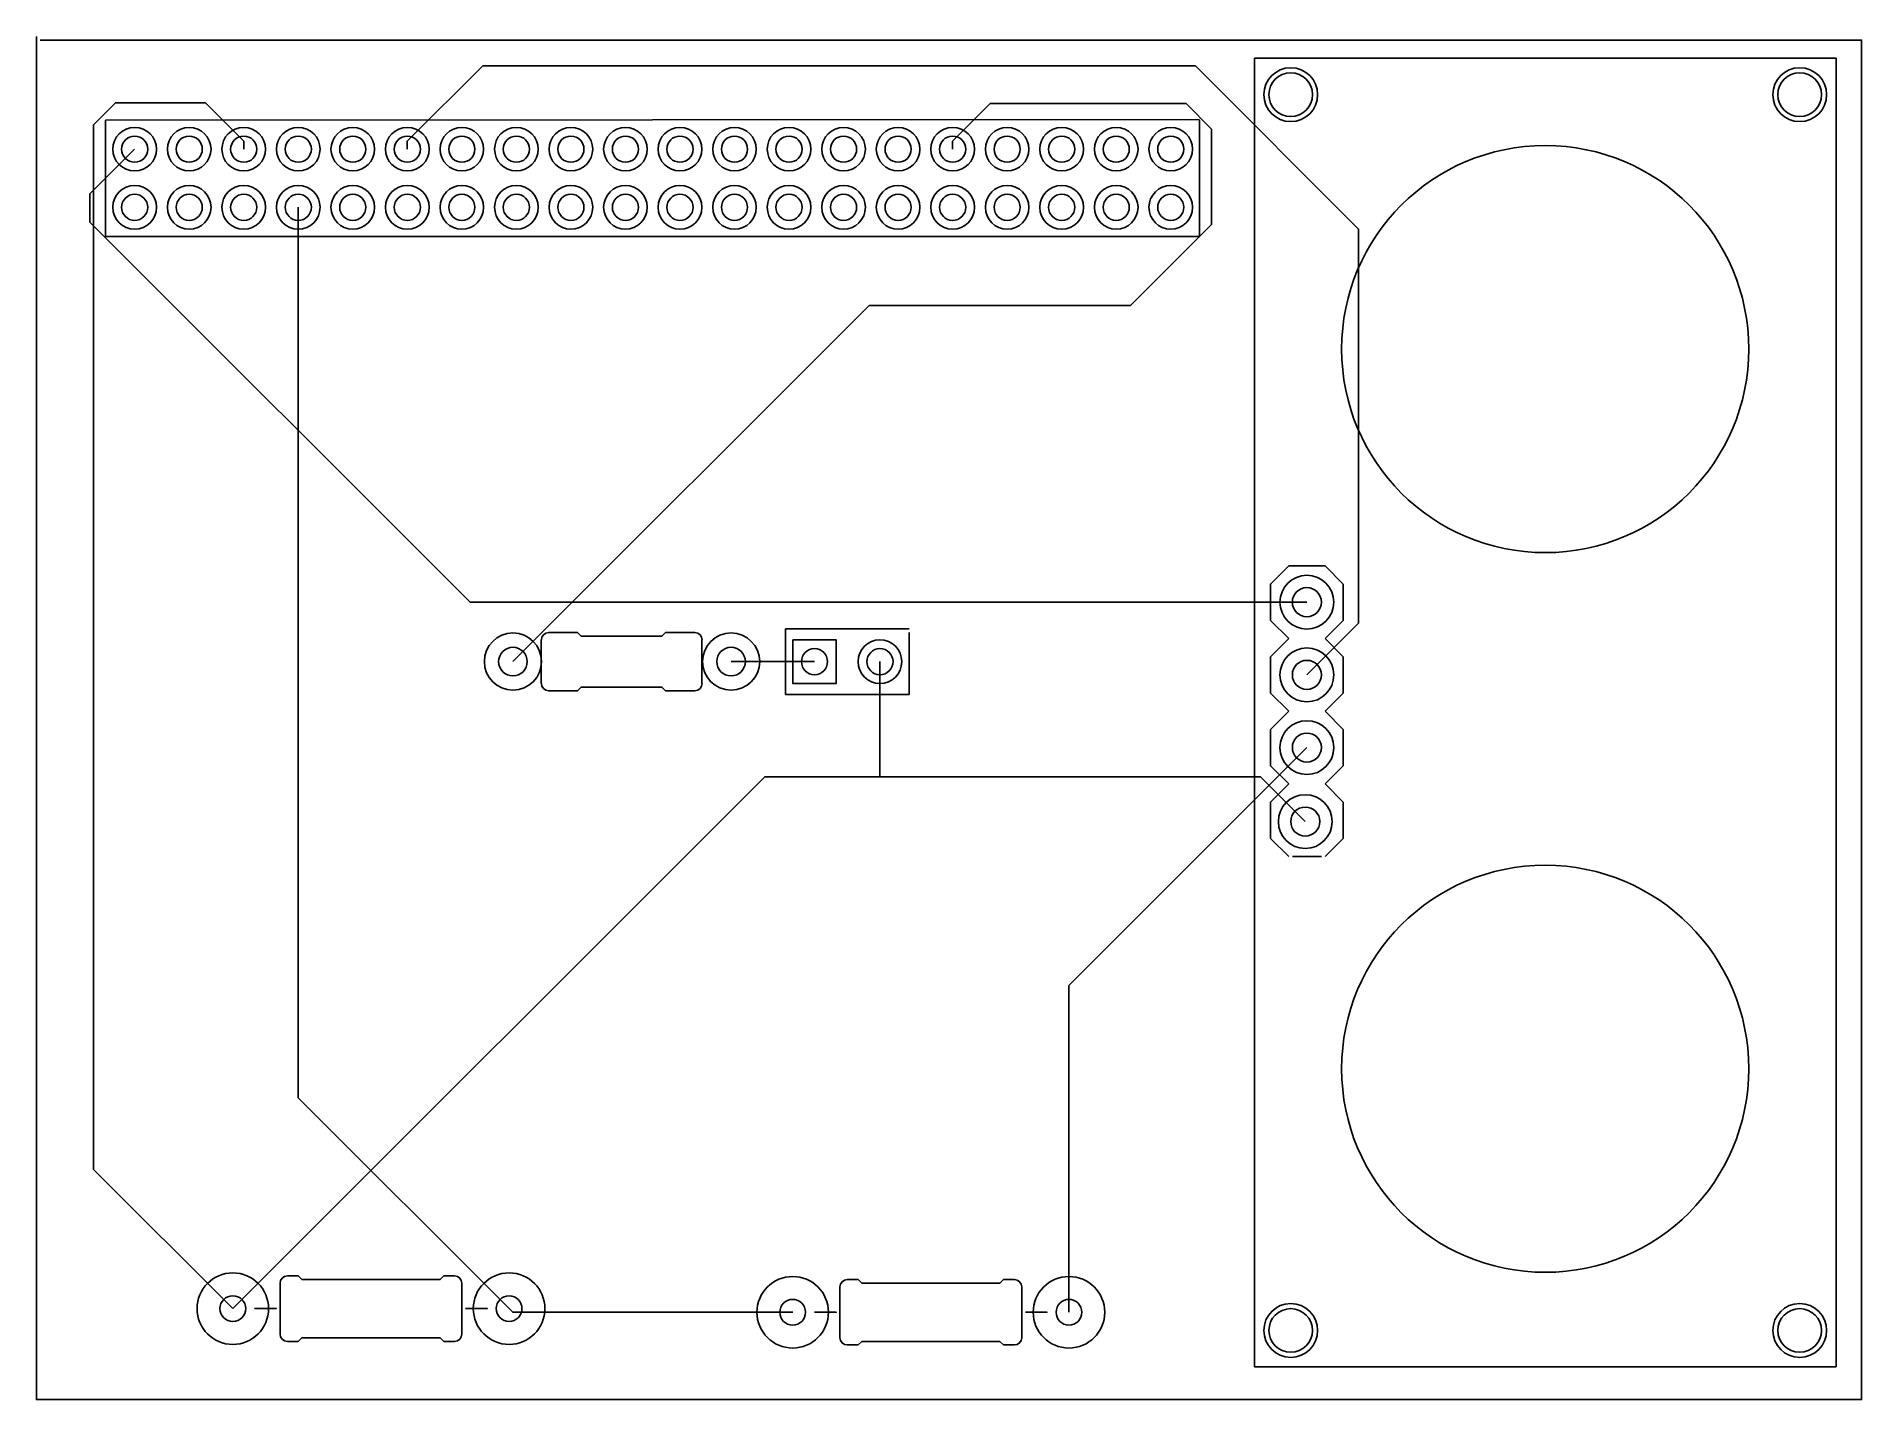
# Model space of a CAD drawing. Header units: millimetres. Extents: x 7.6 to 71.4, y 49.1 to 96.8.
import ezdxf

# ---------------------------------------------------------------- set-up
doc = ezdxf.new("R2010")
doc.units = ezdxf.units.MM

msp = doc.modelspace()

# ---------------------------------------------------------------- linework, layer by layer
for points in [[(7.747, 96.647), (71.374, 96.647), (71.374, 49.149), (7.62, 49.149), (7.62, 96.774)], [(51.999, 74.468), (53.807, 76.276), (53.807, 90.046), (48.105, 95.748), (23.208, 95.748), (20.574, 93.111), (20.574, 92.837)], [(14.478, 52.324), (9.616, 57.186), (9.616, 93.69), (10.378, 94.452), (13.518, 94.452), (14.859, 93.114), (14.859, 92.837)], [(36.703, 87.371), (45.837, 87.371), (48.672, 90.208), (48.672, 93.535), (47.78, 94.43), (40.94, 94.43), (39.624, 93.114), (39.624, 92.837)], [(10.033, 93.853), (48.246, 93.875)], [(10.033, 89.789), (10.033, 93.853)], [(48.253, 89.789), (48.253, 93.853)], [(9.487, 90.287), (9.487, 91.275), (11.049, 92.837)], [(24.13, 52.324), (16.764, 59.69), (16.764, 90.805)], [(51.999, 77.008), (22.766, 77.008), (9.487, 90.287)], [(10.033, 89.789), (48.26, 89.789)], [(24.265, 74.933), (36.703, 87.371)], [(51.364, 78.278), (50.729, 77.643)], [(52.634, 78.278), (51.364, 78.278)], [(53.269, 77.643), (52.634, 78.278)], [(50.729, 76.373), (50.729, 77.643)], [(53.269, 77.643), (53.269, 76.373)], [(25.508, 75.947), (26.524, 75.947), (26.651, 75.82), (29.47, 75.82), (29.597, 75.947), (30.613, 75.947)], [(33.782, 76.073), (38.1, 76.073)], [(33.782, 73.787), (33.782, 76.073)], [(38.1, 75.946), (38.1, 73.787)], [(51.364, 75.738), (50.729, 76.373)], [(53.269, 76.373), (52.634, 75.738)], [(25.254, 74.169), (25.254, 75.693)], [(30.867, 74.169), (30.867, 75.693)], [(50.729, 75.103), (51.364, 75.738)], [(52.634, 75.738), (53.269, 75.103)], [(31.885, 74.933), (33.033, 74.933), (33.035, 74.93)], [(34.798, 74.93), (33.035, 74.93)], [(37.084, 70.907), (37.084, 74.93)], [(50.729, 73.833), (50.729, 75.103)], [(53.269, 75.103), (53.269, 73.833)], [(25.508, 73.915), (26.524, 73.915), (26.651, 74.042), (29.47, 74.042), (29.597, 73.915), (30.613, 73.915)], [(38.1, 73.914), (38.1, 73.787), (33.782, 73.787)], [(51.364, 73.198), (50.729, 73.833)], [(53.269, 73.833), (52.634, 73.198)], [(50.729, 72.563), (51.364, 73.198)], [(52.634, 73.198), (53.269, 72.563)], [(50.729, 71.293), (50.729, 72.563)], [(53.269, 72.563), (53.269, 71.293)], [(51.999, 71.928), (43.688, 63.617), (43.688, 52.197)], [(14.478, 52.324), (33.061, 70.907), (37.084, 70.907)], [(37.084, 70.907), (50.378, 70.907), (51.943, 69.342)], [(51.364, 70.658), (50.729, 71.293)], [(53.269, 71.293), (52.634, 70.658)], [(51.364, 70.658), (50.729, 70.023)], [(53.269, 70.023), (52.634, 70.658)], [(50.729, 68.753), (50.729, 70.023)], [(53.269, 70.023), (53.269, 68.753)], [(51.364, 68.118), (50.729, 68.753)], [(53.269, 68.753), (52.634, 68.118)], [(52.507, 68.118), (51.491, 68.118)], [(52.507, 68.118), (51.491, 68.118)], [(16.129, 51.435), (16.129, 53.213)], [(16.383, 53.467), (16.764, 53.467)], [(16.891, 53.34), (16.764, 53.467)], [(21.717, 53.34), (16.891, 53.34)], [(21.717, 53.34), (21.844, 53.467)], [(22.225, 53.467), (21.844, 53.467)], [(22.479, 51.435), (22.479, 53.213)], [(35.687, 51.308), (35.687, 53.086)], [(35.941, 53.34), (36.322, 53.34)], [(36.449, 53.213), (36.322, 53.34)], [(41.275, 53.213), (36.449, 53.213)], [(41.275, 53.213), (41.402, 53.34)], [(41.783, 53.34), (41.402, 53.34)], [(42.037, 51.308), (42.037, 53.086)], [(15.748, 52.324), (16.002, 52.324), (15.24, 52.324)], [(23.114, 52.324), (23.368, 52.324), (22.606, 52.324)], [(34.036, 52.197), (24.257, 52.197), (24.13, 52.324)], [(35.306, 52.197), (35.56, 52.197), (34.798, 52.197)], [(42.672, 52.197), (42.926, 52.197), (42.164, 52.197)], [(16.383, 51.181), (16.764, 51.181)], [(16.891, 51.308), (16.764, 51.181)], [(21.717, 51.308), (16.891, 51.308)], [(21.717, 51.308), (21.844, 51.181)], [(22.225, 51.181), (21.844, 51.181)], [(35.941, 51.054), (36.322, 51.054)], [(36.449, 51.181), (36.322, 51.054)], [(41.275, 51.181), (36.449, 51.181)], [(41.275, 51.181), (41.402, 51.054)], [(41.783, 51.054), (41.402, 51.054)]]:
    msp.add_lwpolyline(points)
for points in [[(70.485, 96.012), (70.485, 50.292), (50.165, 50.292), (50.165, 96.012), (70.485, 96.012)], [(34.036, 75.692), (35.56, 75.692), (35.56, 74.168), (34.036, 74.168)]]:
    msp.add_lwpolyline(points, close=True)
for centre, radius in [((51.435, 94.742), 0.94), ((69.215, 94.742), 0.94), ((51.435, 94.742), 0.762), ((69.215, 94.742), 0.762), ((11.049, 92.837), 0.762), ((11.049, 92.837), 0.457), ((12.954, 92.837), 0.762), ((12.954, 92.837), 0.457), ((14.859, 92.837), 0.762), ((14.859, 92.837), 0.457), ((16.764, 92.837), 0.762), ((16.764, 92.837), 0.457), ((18.669, 92.837), 0.762), ((18.669, 92.837), 0.457), ((20.574, 92.837), 0.762), ((20.574, 92.837), 0.457), ((22.479, 92.837), 0.762), ((22.479, 92.837), 0.457), ((24.384, 92.837), 0.762), ((24.384, 92.837), 0.457), ((26.289, 92.837), 0.762), ((26.289, 92.837), 0.457), ((28.194, 92.837), 0.762), ((28.194, 92.837), 0.457), ((30.099, 92.837), 0.762), ((30.099, 92.837), 0.457), ((32.004, 92.837), 0.762), ((32.004, 92.837), 0.457), ((33.909, 92.837), 0.762), ((33.909, 92.837), 0.457), ((35.814, 92.837), 0.762), ((35.814, 92.837), 0.457), ((37.719, 92.837), 0.762), ((37.719, 92.837), 0.457), ((39.624, 92.837), 0.762), ((39.624, 92.837), 0.457), ((41.529, 92.837), 0.762), ((41.529, 92.837), 0.457), ((43.434, 92.837), 0.762), ((43.434, 92.837), 0.457), ((45.339, 92.837), 0.762), ((45.339, 92.837), 0.457), ((47.244, 92.837), 0.762), ((47.244, 92.837), 0.457), ((60.325, 85.852), 7.112), ((11.049, 90.805), 0.762), ((11.049, 90.805), 0.457), ((12.954, 90.805), 0.762), ((12.954, 90.805), 0.457), ((14.859, 90.805), 0.762), ((14.859, 90.805), 0.457), ((16.764, 90.805), 0.762), ((16.764, 90.805), 0.457), ((18.669, 90.805), 0.762), ((18.669, 90.805), 0.457), ((20.574, 90.805), 0.762), ((20.574, 90.805), 0.457), ((22.479, 90.805), 0.762), ((22.479, 90.805), 0.457), ((24.384, 90.805), 0.762), ((24.384, 90.805), 0.457), ((26.289, 90.805), 0.762), ((26.289, 90.805), 0.457), ((28.194, 90.805), 0.762), ((28.194, 90.805), 0.457), ((30.099, 90.805), 0.762), ((30.099, 90.805), 0.457), ((32.004, 90.805), 0.762), ((32.004, 90.805), 0.457), ((33.909, 90.805), 0.762), ((33.909, 90.805), 0.457), ((35.814, 90.805), 0.762), ((35.814, 90.805), 0.457), ((37.719, 90.805), 0.762), ((37.719, 90.805), 0.457), ((39.624, 90.805), 0.762), ((39.624, 90.805), 0.457), ((41.529, 90.805), 0.762), ((41.529, 90.805), 0.457), ((43.434, 90.805), 0.762), ((43.434, 90.805), 0.457), ((45.339, 90.805), 0.762), ((45.339, 90.805), 0.457), ((47.244, 90.805), 0.762), ((47.244, 90.805), 0.457), ((51.999, 77.008), 0.94), ((51.999, 77.008), 0.508), ((24.265, 74.933), 0.999), ((31.885, 74.933), 0.999), ((24.265, 74.933), 0.5), ((31.885, 74.933), 0.5), ((34.798, 74.93), 0.457), ((37.084, 74.93), 0.762), ((37.084, 74.93), 0.457), ((51.999, 74.468), 0.94), ((51.999, 74.468), 0.508), ((51.999, 71.928), 0.94), ((51.999, 71.928), 0.508), ((51.943, 69.342), 0.94), ((51.943, 69.342), 0.508), ((60.325, 60.706), 7.112), ((14.478, 52.324), 1.25), ((24.13, 52.324), 1.25), ((34.036, 52.197), 1.25), ((43.688, 52.197), 1.25), ((14.478, 52.324), 0.45), ((24.13, 52.324), 0.45), ((34.036, 52.197), 0.45), ((43.688, 52.197), 0.45), ((51.435, 51.562), 0.94), ((51.435, 51.562), 0.762), ((69.215, 51.562), 0.94), ((69.215, 51.562), 0.762)]:
    msp.add_circle(centre, radius)
for centre, start, end in [((25.512, 75.692), 90, 180), ((30.622, 75.692), 0, 90), ((25.512, 74.168), 180, 270), ((30.622, 74.168), 270, 0), ((16.383, 53.213), 90, 180), ((22.225, 53.213), 0, 90), ((35.941, 53.086), 90, 180), ((41.783, 53.086), 0, 90), ((16.383, 51.435), 180, 270), ((22.225, 51.435), 270, 0), ((35.941, 51.308), 180, 270), ((41.783, 51.308), 270, 0)]:
    msp.add_arc(centre, 0.254, start, end)

doc.saveas('drawing.dxf')
